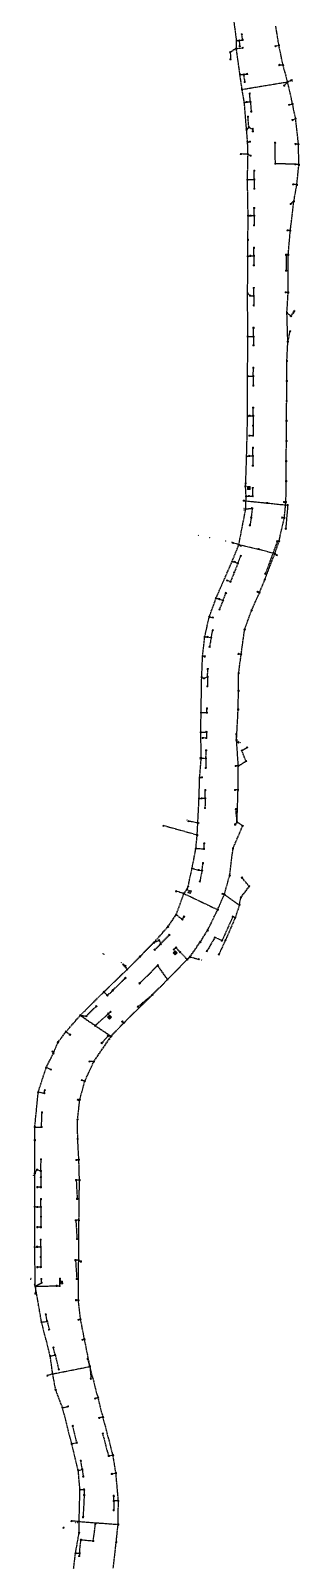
# Model space of a CAD drawing. Header units: metres. Extents: x 105110 to 106166, y 111730 to 118166.
# Drawn here: x 105881 to 106166, y 114941 to 116560 of the extents above; entities that cross this region are included whole.
import ezdxf

# ---------------------------------------------------------------- set-up
doc = ezdxf.new("R2010")
doc.units = ezdxf.units.M
doc.linetypes.add('DASHED', pattern=[1.524, 1.27, -0.254])
doc.layers.add('30-RED-ENEL-NODOS', color=11, linetype='CONTINUOUS', lineweight=13)
doc.layers.add('30-RED-ENEL-PROY', color=1, linetype='DASHED', lineweight=25)

# ---------------------------------------------------------------- blocks, each defined once
blk = doc.blocks.new('CAJA_ENEL')
for p, q in [((-0.6, -0.6), (0.6, 0.6)), ((-0.6, 0.6), (0.6, -0.6))]:
    blk.add_line(p, q)
blk.add_lwpolyline([(-0.6, -0.6), (0.6, -0.6), (0.6, 0.6), (-0.6, 0.6)], close=True)
blk = doc.blocks.new('POSTE')
blk.add_circle((0, 0), 0.15)
blk = doc.blocks.new('CT_ENEL')
for p, q in [((-1.5, -1.5), (1.5, 1.5)), ((-1.5, 1.5), (1.5, -1.5))]:
    blk.add_line(p, q)
blk.add_lwpolyline([(-1.5, -1.5), (1.5, -1.5), (1.5, 1.5), (-1.5, 1.5)], close=True)

msp = doc.modelspace()

# ---------------------------------------------------------------- linework, layer by layer
at = {"layer": '30-RED-ENEL-PROY'}
for points in [[(106099.7669, 116549.5823), (106094.5577, 116588.5461)], [(106106.0277, 116550.3293), (106105.2329, 116556.1251)], [(106144.5625, 116544.3403), (106141.2553, 116565.0545)], [(106099.4157, 116541.2711), (106092.9817, 116537.3153)], [(106092.9817, 116537.3153), (106093.1635, 116529.8103)], [(106099.4157, 116541.2711), (106099.7669, 116549.5823)], [(106099.4157, 116541.2711), (106106.1295, 116541.9501)], [(106103.2371, 116513.7531), (106099.4157, 116541.2711)], [(106099.7669, 116549.5823), (106102.2745, 116549.6601)], [(106102.2745, 116549.6601), (106106.0277, 116550.3293)], [(106102.2745, 116549.6601), (106103.0471, 116543.8123)], [(106144.5625, 116544.3403), (106141.0335, 116543.7187)], [(106148.9787, 116523.6099), (106144.5625, 116544.3403)], [(106148.9787, 116523.6099), (106145.0079, 116523.8015)], [(106153.8229, 116505.9571), (106148.9787, 116523.6099)], [(106105.4919, 116497.9931), (106103.2371, 116513.7531)], [(106103.2371, 116513.7531), (106107.0635, 116513.7027)], [(106105.4919, 116497.9931), (106153.8229, 116505.9571)], [(106107.0635, 116513.7027), (106110.8829, 116514.3307)], [(106107.0635, 116513.7027), (106108.1901, 116505.9419)], [(106153.8229, 116505.9571), (106150.2771, 116501.9941)], [(106153.8229, 116505.9571), (106157.0845, 116507.3233)], [(106159.0503, 116482.4347), (106153.8229, 116505.9571)], [(106107.9039, 116483.9867), (106105.4919, 116497.9931)], [(106114.3113, 116484.9703), (106113.4811, 116493.5327)], [(106107.9039, 116483.9867), (106110.5041, 116484.6335)], [(106110.2327, 116455.4963), (106107.9039, 116483.9867)], [(106110.5041, 116484.6335), (106114.3113, 116484.9703)], [(106114.3113, 116484.9703), (106115.1683, 116474.4991)], [(106159.0503, 116482.4347), (106155.4581, 116481.5753)], [(106162.3141, 116466.7911), (106159.0503, 116482.4347)], [(106110.2327, 116455.4963), (106112.6469, 116457.7497)], [(106112.6469, 116457.7497), (106111.8083, 116468.9977)], [(106112.6469, 116457.7497), (106116.6493, 116456.1381)], [(106116.6493, 116456.1381), (106116.8655, 116453.5967)], [(106162.3141, 116466.7911), (106158.9993, 116465.5169)], [(106165.2909, 116440.0747), (106162.3141, 116466.7911)], [(106111.3261, 116442.0853), (106110.2327, 116455.4963)], [(106111.3261, 116442.0853), (106113.8115, 116442.6063)], [(106111.7935, 116429.3085), (106111.3261, 116442.0853)], [(106140.8053, 116419.3577), (106140.4901, 116441.6607)], [(106165.2909, 116440.0747), (106162.2067, 116440.0433)], [(106165.7109, 116418.1647), (106165.2909, 116440.0747)], [(106111.7935, 116429.3085), (106104.2313, 116429.6467)], [(106111.1879, 116402.4739), (106111.7935, 116429.3085)], [(106111.7935, 116429.3085), (106114.5577, 116427.7761)], [(106118.4333, 116402.5463), (106118.4825, 116411.9043)], [(106162.0945, 116418.6509), (106140.8053, 116419.3577)], [(106165.7109, 116418.1647), (106162.0945, 116418.6509)], [(106163.5703, 116397.0175), (106165.7109, 116418.1647)], [(106111.1879, 116402.4739), (106118.4333, 116402.5463)], [(106111.8929, 116364.2877), (106111.1879, 116402.4739)], [(106118.4333, 116402.5463), (106118.3869, 116392.8693)], [(106163.5703, 116397.0175), (106159.7065, 116397.4939)], [(106160.4297, 116379.6531), (106163.5703, 116397.0175)], [(106156.6621, 116348.5067), (106160.4297, 116379.6531)], [(106160.4297, 116379.6531), (106157.0815, 116376.6819)], [(106111.6897, 116338.6769), (106111.8929, 116364.2877)], [(106111.8929, 116364.2877), (106114.3503, 116364.3027)], [(106114.3503, 116364.3027), (106118.2457, 116364.3385)], [(106118.2457, 116364.3385), (106118.1915, 116354.1367)], [(106118.2457, 116364.3385), (106118.2905, 116372.4463)], [(106156.6621, 116348.5067), (106153.6719, 116348.7695)], [(106154.4223, 116322.8415), (106156.6621, 116348.5067)], [(106111.6029, 116321.3741), (106111.6897, 116338.6769)], [(106118.0357, 116321.7919), (106118.0843, 116330.3447)], [(106111.3439, 116281.9621), (106111.6029, 116321.3741)], [(106111.6029, 116321.3741), (106114.1417, 116321.7571)], [(106114.1417, 116321.7571), (106118.0357, 116321.7919)], [(106118.0357, 116321.7919), (106117.9833, 116311.6545)], [(106152.2657, 116322.8549), (106152.2427, 116306.1739)], [(106154.4223, 116322.8415), (106152.2657, 116322.8549)], [(106154.3651, 116283.0007), (106154.4223, 116322.8415)], [(106111.5037, 116236.3613), (106111.3439, 116281.9621)], [(106111.3439, 116281.9621), (106114.0243, 116279.6117)], [(106114.0243, 116279.6117), (106117.8315, 116279.4379)], [(106117.8315, 116279.4379), (106117.7775, 116269.2989)], [(106117.8315, 116279.4379), (106117.8757, 116287.8411)], [(106154.3651, 116283.0007), (106151.6837, 116283.1519)], [(106153.0305, 116261.4765), (106154.3651, 116283.0007)], [(106154.0077, 116230.8695), (106153.0305, 116261.4765)], [(106153.0305, 116261.4765), (106157.3747, 116258.0805)], [(106157.3747, 116258.0805), (106160.0547, 116261.7795)], [(106111.3595, 116194.5009), (106111.5037, 116236.3613)], [(106111.5037, 116236.3613), (106117.6109, 116236.3195)], [(106117.6109, 116236.3195), (106117.5789, 116227.0125)], [(106117.6109, 116236.3195), (106117.6503, 116245.5707)], [(106153.0309, 116210.5227), (106154.0077, 116230.8695)], [(106154.0077, 116230.8695), (106156.4557, 116242.0543)], [(106117.3933, 116194.4311), (106117.4451, 116203.2577)], [(106152.9065, 116189.3347), (106153.0309, 116210.5227)], [(106111.3307, 116151.9849), (106111.3595, 116194.5009)], [(106111.3595, 116194.5009), (106117.3933, 116194.4311)], [(106117.3933, 116194.4311), (106117.3643, 116184.5035)], [(106152.7813, 116168.1041), (106152.9065, 116189.3347)], [(106152.6607, 116147.1069), (106152.7813, 116168.1041)], [(106110.3103, 116109.6291), (106111.3307, 116151.9849)], [(106111.3307, 116151.9849), (106113.4065, 116152.5241)], [(106113.4065, 116152.5241), (106117.1953, 116152.4989)], [(106117.1953, 116152.4989), (106117.1359, 116142.0637)], [(106117.1953, 116152.4989), (106117.2417, 116161.0291)], [(106117.1359, 116142.0637), (106117.0937, 116131.3953)], [(106152.5327, 116125.7075), (106152.6607, 116147.1069)], [(106117.0937, 116131.3953), (106113.2957, 116131.4523)], [(106116.9855, 116109.9319), (106117.0331, 116118.5257)], [(106152.2595, 116104.4799), (106152.5327, 116125.7075)], [(106109.3835, 116080.9415), (106110.3103, 116109.6291)], [(106110.3103, 116109.6291), (106113.1941, 116110.0379)], [(106113.1941, 116110.0379), (106116.9855, 116109.9319)], [(106116.9855, 116109.9319), (106116.9291, 116099.6447)], [(106152.2841, 116083.3107), (106152.2595, 116104.4799)], [(106109.1585, 116077.7919), (106109.3835, 116080.9415)], [(106109.7753, 116067.2281), (106109.1585, 116077.7919)], [(106109.7753, 116067.2281), (106112.9065, 116067.6245)], [(106112.9065, 116067.6245), (106116.7147, 116067.4929)], [(106116.7147, 116067.4929), (106116.8263, 116076.1067)], [(106151.9963, 116061.2297), (106152.2841, 116083.3107)], [(106102.0789, 116016.2017), (106109.3885, 116053.8799)], [(106107.2763, 116062.6279), (106132.0321, 116060.1609)], [(106109.3885, 116053.8799), (106109.7753, 116067.2281)], [(106109.3885, 116053.8799), (106116.1687, 116054.6097)], [(106116.1687, 116054.6097), (106115.1817, 116044.8531)], [(106132.0321, 116060.1609), (106153.8903, 116057.8793)], [(106151.9963, 116061.2297), (106149.9855, 116061.0977)], [(106150.2667, 116044.5823), (106151.9963, 116061.2297)], [(106153.8903, 116057.8793), (106151.7445, 116033.0047)], [(106115.1817, 116044.8531), (106113.8599, 116036.5731)], [(106144.7037, 116019.7137), (106150.2667, 116044.5823)], [(106150.2667, 116044.5823), (106147.9915, 116044.7149)], [(106142.8843, 116019.8731), (106130.1649, 115985.2917)], [(106140.2889, 116006.8073), (106144.7037, 116019.7137)], [(106144.7037, 116019.7137), (106142.8843, 116019.8731)], [(106094.8731, 115998.2559), (106102.0789, 116016.2017)], [(106102.0789, 116016.2017), (106095.7829, 116018.0259)], [(106101.0207, 115996.2593), (106104.1949, 116004.2927)], [(106102.0789, 116016.2017), (106123.0935, 116011.3435)], [(106102.0789, 116016.2017), (106104.0869, 116014.9475)], [(106123.0935, 116011.3435), (106140.2889, 116006.8073)], [(106129.7067, 115979.2845), (106140.2889, 116006.8073)], [(106140.2889, 116006.8073), (106142.4567, 116004.9923)], [(106077.8817, 115959.3885), (106094.8731, 115998.2559)], [(106097.1629, 115986.7093), (106093.1563, 115976.7503)], [(106094.8731, 115998.2559), (106097.5627, 115997.8317)], [(106101.0207, 115996.2593), (106097.1629, 115986.7093)], [(106097.5627, 115997.8317), (106101.0207, 115996.2593)], [(106093.1563, 115976.7503), (106089.6245, 115978.1655)], [(106124.0315, 115965.2837), (106129.7067, 115979.2845)], [(106070.8011, 115939.8075), (106077.8817, 115959.3885)], [(106077.8817, 115959.3885), (106081.2297, 115958.6097)], [(106081.2297, 115958.6097), (106085.2073, 115957.0009)], [(106085.2073, 115957.0009), (106081.4673, 115947.4855)], [(106085.2073, 115957.0009), (106088.4001, 115964.9265)], [(106115.6527, 115946.7187), (106124.0315, 115965.2837)], [(106124.0315, 115965.2837), (106122.0821, 115966.0265)], [(106065.8853, 115918.5055), (106070.8011, 115939.8075)], [(106070.8011, 115939.8075), (106074.3411, 115938.9105)], [(106108.2045, 115926.3569), (106115.6527, 115946.7187)], [(106072.6139, 115917.5469), (106074.4495, 115925.6577)], [(106104.5127, 115899.9269), (106108.2045, 115926.3569)], [(106063.6423, 115898.2655), (106065.8853, 115918.5055)], [(106065.8853, 115918.5055), (106068.8617, 115918.3535)], [(106068.8617, 115918.3535), (106072.6139, 115917.5469)], [(106072.6139, 115917.5469), (106070.9785, 115907.9279)], [(106062.6647, 115875.8607), (106063.6423, 115898.2655)], [(106063.6423, 115898.2655), (106065.9463, 115897.7211)], [(106104.5127, 115899.9269), (106101.7379, 115900.5169)], [(106101.8611, 115880.1021), (106104.5127, 115899.9269)], [(106062.0069, 115838.3233), (106062.6647, 115875.8607)], [(106062.6647, 115875.8607), (106065.0599, 115874.5825)], [(106065.0599, 115874.5825), (106068.8919, 115876.1927)], [(106068.8919, 115876.1927), (106068.6877, 115866.0657)], [(106068.8919, 115876.1927), (106069.1067, 115884.2875)], [(106101.6459, 115861.4539), (106101.8611, 115880.1021)], [(106101.3281, 115841.5597), (106101.6459, 115861.4539)], [(106068.1371, 115838.3063), (106068.2175, 115842.6211)], [(106099.6235, 115809.4033), (106101.3281, 115841.5597)], [(106061.7295, 115817.3631), (106062.0069, 115838.3233)], [(106062.0069, 115838.3233), (106068.1371, 115838.3063)], [(106061.7295, 115817.3631), (106067.7299, 115817.9011)], [(106062.1983, 115790.1131), (106061.7295, 115817.3631)], [(106067.5959, 115811.3917), (106063.8061, 115811.4661)], [(106067.7299, 115817.9011), (106067.5959, 115811.3917)], [(106099.6235, 115809.4033), (106099.3719, 115815.6361)], [(106101.4937, 115782.0149), (106099.6235, 115809.4033)], [(106099.6235, 115809.4033), (106101.6153, 115806.8609)], [(106067.1667, 115789.8553), (106067.3433, 115798.4769)], [(106105.1747, 115798.1943), (106110.7663, 115801.4015)], [(106109.6585, 115786.8535), (106105.1747, 115798.1943)], [(106060.5115, 115769.6775), (106062.1983, 115790.1131)], [(106062.1983, 115790.1131), (106067.1667, 115789.8553)], [(106067.1667, 115789.8553), (106066.9659, 115779.7493)], [(106101.4937, 115782.0149), (106098.7457, 115781.8389)], [(106101.2011, 115756.5657), (106101.4937, 115782.0149)], [(106101.4937, 115782.0149), (106109.6585, 115786.8535)], [(106059.8251, 115747.3773), (106060.5115, 115769.6775)], [(106060.5115, 115769.6775), (106062.9659, 115769.7819)], [(106058.5879, 115721.4355), (106059.8251, 115747.3773)], [(106059.8251, 115747.3773), (106062.5261, 115747.6785)], [(106062.5261, 115747.6785), (106066.3127, 115747.6591)], [(106066.3127, 115747.6591), (106066.1123, 115737.2747)], [(106066.3127, 115747.6591), (106066.5089, 115756.2043)], [(106101.2011, 115756.5657), (106098.0731, 115756.3903)], [(106100.1675, 115722.4325), (106101.2011, 115756.5657)], [(106100.1675, 115722.4325), (106098.9225, 115736.2221)], [(106057.8591, 115708.6167), (106022.2643, 115718.5821)], [(106058.5879, 115721.4355), (106048.6913, 115723.4045)], [(106057.8591, 115708.6167), (106058.5879, 115721.4355)], [(106095.8875, 115694.5777), (106106.0511, 115718.3599)], [(106100.1675, 115722.4325), (106098.2029, 115719.8777)], [(106106.0511, 115718.3599), (106100.1675, 115722.4325)], [(106056.5323, 115694.5971), (106057.8591, 115708.6167)], [(106065.1385, 115694.0995), (106065.3553, 115699.9257)], [(106052.4861, 115673.5145), (106056.5323, 115694.5971)], [(106056.5323, 115694.5971), (106065.1385, 115694.0995)], [(106063.0341, 115671.1519), (106064.0787, 115679.0729)], [(106092.3735, 115665.9953), (106095.8875, 115694.5777)], [(106048.2579, 115654.1471), (106052.4861, 115673.5145)], [(106052.4861, 115673.5145), (106059.2687, 115671.7233)], [(106059.2687, 115671.7233), (106063.0341, 115671.1519)], [(106063.0341, 115671.1519), (106060.6489, 115659.6899)], [(106086.6573, 115645.8589), (106092.3735, 115665.9953)], [(106113.0205, 115654.3431), (106105.3989, 115663.6805)], [(106035.6271, 115624.5067), (106043.8301, 115646.7781)], [(106043.8301, 115646.7781), (106035.7087, 115649.2015)], [(106043.8301, 115646.7781), (106047.0733, 115651.2181)], [(106043.8301, 115646.7781), (106079.6659, 115629.7637)], [(106047.0733, 115651.2181), (106048.2579, 115654.1471)], [(106086.6573, 115645.8589), (106084.6677, 115646.5115)], [(106104.1841, 115642.5283), (106113.0205, 115654.3431)], [(106079.6659, 115629.7637), (106086.6573, 115645.8589)], [(106086.6573, 115645.8589), (106102.6797, 115634.6785)], [(106102.6795, 115634.6785), (106098.1059, 115621.0757)], [(106102.6797, 115634.6785), (106104.1841, 115642.5283)], [(106026.8819, 115611.6965), (106035.6271, 115624.5067)], [(106035.6271, 115624.5067), (106041.9997, 115619.4337)], [(106041.9997, 115619.4337), (106043.9789, 115622.3023)], [(106068.9837, 115607.9495), (106079.6659, 115629.7637)], [(106095.6783, 115622.3293), (106084.2391, 115597.0231)], [(106098.1059, 115621.0757), (106087.8235, 115597.4317)], [(106098.1059, 115621.0757), (106095.6783, 115622.3293)], [(106012.0129, 115594.9377), (106026.8819, 115611.6965)], [(106019.1469, 115593.5207), (106028.2107, 115602.8097)], [(106061.1367, 115595.4651), (106068.9837, 115607.9495)], [(106076.5657, 115600.3175), (106068.0717, 115585.8195)], [(106084.2391, 115597.0231), (106076.5657, 115600.3175)], [(105997.1639, 115580.1003), (106012.0129, 115594.9377)], [(106012.0129, 115594.9377), (106017.4857, 115597.2875)], [(106019.1469, 115593.5207), (106012.8857, 115587.4479)], [(106017.4857, 115597.2875), (106019.1469, 115593.5207)], [(106035.4899, 115589.6365), (106033.0765, 115587.5625)], [(106039.8029, 115584.7503), (106035.4899, 115589.6365)], [(106047.3917, 115577.1291), (106039.8029, 115584.7503)], [(106050.1545, 115579.7169), (106061.1367, 115595.4651)], [(106087.8235, 115597.4317), (106080.7285, 115582.2685)], [(105958.8355, 115542.6283), (105983.6079, 115566.4437)], [(105983.6079, 115566.4437), (105979.6079, 115571.6725)], [(105983.6079, 115566.4437), (105981.8243, 115570.2889)], [(105983.6079, 115566.4437), (105997.1639, 115580.1003)], [(106016.1203, 115570.6899), (105996.7729, 115551.7781)], [(106026.3825, 115555.8355), (106016.1203, 115570.6899)], [(106026.3825, 115555.8355), (106047.3917, 115577.1291)], [(106047.3917, 115577.1291), (106050.1545, 115579.7169)], [(106050.1545, 115579.7169), (106059.4359, 115577.3287)], [(105968.3025, 115544.3323), (105981.7375, 115557.3453)], [(106010.4191, 115539.5961), (106026.3825, 115555.8355)], [(105934.0221, 115518.0001), (105958.8355, 115542.6283)], [(105958.8355, 115542.6283), (105962.6555, 115538.8923)], [(105962.6555, 115538.8923), (105968.3025, 115544.3323)], [(105980.1073, 115509.9405), (106010.4191, 115539.5961)], [(106010.4191, 115539.5961), (105995.1575, 115526.9633)], [(105918.7983, 115500.5623), (105934.0221, 115518.0001)], [(105934.0221, 115518.0001), (105949.6815, 115507.0615)], [(105934.0221, 115518.0001), (105940.2977, 115516.9925)], [(105940.2977, 115516.9925), (105950.7831, 115527.3955)], [(105949.6815, 115507.0615), (105963.5353, 115519.5503)], [(105963.5353, 115519.5503), (105965.9249, 115521.6335)], [(105949.6815, 115507.0615), (105966.6531, 115495.7815)], [(105966.6531, 115495.7815), (105980.1073, 115509.9405)], [(105980.1073, 115509.9405), (105978.6247, 115511.2609)], [(105905.3139, 115477.6365), (105910.2561, 115489.4181)], [(105910.2561, 115489.4181), (105918.7983, 115500.5623)], [(105918.7983, 115500.5623), (105923.0843, 115497.5177)], [(105948.2083, 115468.8383), (105966.6531, 115495.7815)], [(105963.2571, 115495.9311), (105956.6841, 115488.5193)], [(105966.6531, 115495.7815), (105963.2571, 115495.9311)], [(105897.8421, 115462.7751), (105905.3139, 115477.6365)], [(105905.3139, 115477.6365), (105904.4803, 115479.6031)], [(105938.7287, 115448.2099), (105948.2083, 115468.8383)], [(105948.2083, 115468.8383), (105943.6529, 115469.0059)], [(105889.3157, 115436.6987), (105897.8421, 115462.7751)], [(105897.8421, 115462.7751), (105902.7187, 115460.6549)], [(105885.6667, 115399.6963), (105889.3157, 115436.6987)], [(105889.3157, 115436.6987), (105895.7361, 115435.6869)], [(105895.7361, 115435.6869), (105896.3013, 115438.5917)], [(105933.3541, 115428.4867), (105938.7287, 115448.2099)], [(105938.7287, 115448.2099), (105935.6093, 115449.2075)], [(105930.9887, 115407.8735), (105933.3541, 115428.4867)], [(105933.3541, 115428.4867), (105931.3489, 115428.4715)], [(105892.7361, 115399.6255), (105893.3249, 115415.0509)], [(105931.1497, 115387.1005), (105930.9887, 115407.8735)], [(105885.6799, 115385.7977), (105885.6667, 115399.6963)], [(105885.6667, 115399.6963), (105892.7361, 115399.6255)], [(105885.6991, 115350.7099), (105885.6799, 115385.7977)], [(105932.4087, 115365.0811), (105931.1497, 115387.1005)], [(105892.1303, 115353.1505), (105892.2817, 115365.5733)], [(105932.4087, 115365.0811), (105929.8405, 115364.8537)], [(105933.0031, 115343.5079), (105932.4087, 115365.0811)], [(105885.6067, 115315.4363), (105885.6991, 115350.7099)], [(105885.6991, 115350.7099), (105888.1129, 115354.6025)], [(105888.1129, 115354.6025), (105892.1303, 115353.1505)], [(105892.1291, 115346.7699), (105892.0619, 115336.0237)], [(105892.1303, 115353.1505), (105892.1291, 115346.7699)], [(105933.0031, 115343.5079), (105929.5671, 115343.5673)], [(105929.5671, 115343.5673), (105930.6239, 115323.6387)], [(105932.5087, 115300.9311), (105933.0031, 115343.5079)], [(105892.0619, 115336.0237), (105888.2629, 115336.0523)], [(105892.1643, 115315.0801), (105892.2245, 115323.2513)], [(105885.5371, 115272.6453), (105885.6067, 115315.4363)], [(105885.6067, 115315.4363), (105888.3799, 115315.0755)], [(105888.3799, 115315.0755), (105892.1643, 115315.0801)], [(105892.1643, 115315.0801), (105892.1189, 115304.7839)], [(105892.0473, 115293.6555), (105888.2393, 115293.6697)], [(105892.1189, 115304.7839), (105892.0473, 115293.6555)], [(105932.5087, 115300.9311), (105929.1575, 115300.9763)], [(105929.1575, 115300.9763), (105930.3885, 115281.2351)], [(105932.1865, 115258.7751), (105932.5087, 115300.9311)], [(105891.9263, 115272.9323), (105891.9609, 115280.5075)], [(105885.5371, 115272.6453), (105888.1247, 115272.8825)], [(105886.2229, 115231.1011), (105885.5371, 115272.6453)], [(105888.1247, 115272.8825), (105891.9263, 115272.9323)], [(105891.9263, 115272.9323), (105891.9367, 115262.0451)], [(105891.9367, 115262.0451), (105892.1259, 115251.3993)], [(105932.1865, 115258.7751), (105928.8279, 115258.7903)], [(105928.8279, 115258.7903), (105930.1619, 115238.8453)], [(105931.9157, 115216.4273), (105932.1865, 115258.7751)], [(105932.1865, 115258.7751), (105934.4739, 115257.3367)], [(105892.1259, 115251.3993), (105888.3285, 115251.3087)], [(105886.2229, 115231.1011), (105892.9253, 115234.8821)], [(105886.2229, 115231.1011), (105908.9141, 115231.5743)], [(105892.8355, 115193.1129), (105886.2229, 115231.1011)], [(105886.2229, 115231.1011), (105886.2369, 115223.4653)], [(105892.9253, 115234.8821), (105892.6547, 115238.7889)], [(105908.9141, 115231.5743), (105912.1075, 115231.4461)], [(105912.1075, 115231.4461), (105912.3183, 115237.0541)], [(105912.3183, 115237.0541), (105912.3253, 115238.9701)], [(105931.9157, 115216.4273), (105929.2997, 115216.4051)], [(105934.1461, 115196.3117), (105931.9157, 115216.4273)], [(105892.8355, 115193.1129), (105898.8265, 115194.0189)], [(105898.8265, 115194.0189), (105897.3585, 115201.3735)], [(105898.8265, 115194.0189), (105900.7435, 115185.3105)], [(105934.1461, 115196.3117), (105931.9735, 115195.5919)], [(105938.3651, 115175.2075), (105934.1461, 115196.3117)], [(105902.0741, 115157.1981), (105892.8355, 115193.1129)], [(105907.2643, 115158.4515), (105905.3127, 115166.3215)], [(105938.3651, 115175.2075), (105936.1863, 115174.4779)], [(105944.1517, 115146.1907), (105938.3651, 115175.2075)], [(105902.0741, 115157.1981), (105907.2643, 115158.4515)], [(105904.6375, 115138.3931), (105902.0741, 115157.1981)], [(105904.6375, 115138.3931), (105944.1517, 115146.1907)], [(105907.2643, 115158.4515), (105911.1153, 115142.9753)], [(105944.1517, 115146.1907), (105941.7751, 115154.4035)], [(105952.7173, 115113.2499), (105944.1517, 115146.1907)], [(105944.1517, 115146.1907), (105945.0901, 115133.2375)], [(105904.6375, 115138.3931), (105899.0987, 115136.5425)], [(105907.7935, 115121.6019), (105904.6375, 115138.3931)], [(105915.1635, 115102.3709), (105907.7935, 115121.6019)], [(105952.7173, 115113.2499), (105949.7459, 115112.3583)], [(105958.0243, 115092.6899), (105952.7173, 115113.2499)], [(105915.1635, 115102.3709), (105920.7797, 115103.9261)], [(105924.8325, 115064.3223), (105915.1635, 115102.3709)], [(105930.2565, 115065.5707), (105925.8579, 115083.4633)], [(105958.0243, 115092.6899), (105953.9575, 115091.7889)], [(105968.5945, 115052.3429), (105958.0243, 115092.6899)], [(105924.8325, 115064.3223), (105930.2565, 115065.5707)], [(105931.7581, 115036.2379), (105924.8325, 115064.3223)], [(105964.0895, 115051.4741), (105957.7745, 115075.3277)], [(105968.5945, 115052.3429), (105964.0895, 115051.4741)], [(105971.7305, 115033.1725), (105968.5945, 115052.3429)], [(105931.7581, 115036.2379), (105936.0037, 115037.3587)], [(105933.5331, 115015.8871), (105931.7581, 115036.2379)], [(105936.0037, 115037.3587), (105934.4441, 115046.4351)], [(105936.0037, 115037.3587), (105936.9949, 115029.7571)], [(105971.7305, 115033.1725), (105967.2515, 115032.4301)], [(105974.3227, 115003.8955), (105971.7305, 115033.1725)], [(105932.6475, 114982.0975), (105933.5331, 115015.8871)], [(105933.5331, 115015.8871), (105937.9333, 115016.0125)], [(105937.9333, 115016.0125), (105938.0001, 115010.0841)], [(105938.0001, 115010.0841), (105936.8515, 114986.7347)], [(105969.4983, 115003.8603), (105969.3315, 114994.1697)], [(105969.4983, 115003.8603), (105969.4025, 115009.3309)], [(105974.3227, 115003.8955), (105969.4983, 115003.8603)], [(105974.0553, 114979.0629), (105974.3227, 115003.8955)], [(105932.6475, 114982.0975), (105924.5611, 114982.6285)], [(105928.8443, 114948.7181), (105932.6797, 114970.0611)], [(105932.6797, 114970.0611), (105932.6475, 114982.0975)], [(105932.6475, 114982.0975), (105974.0553, 114979.0629)], [(105947.6557, 114961.6341), (105949.9877, 114979.5215)], [(105971.9891, 114960.4377), (105974.0553, 114979.0629)], [(105933.1053, 114948.7573), (105934.5525, 114962.8549)], [(105934.5525, 114962.8549), (105947.6557, 114961.6341)], [(105968.8705, 114932.7669), (105971.9891, 114960.4377)], [(105924.9155, 114914.8653), (105928.8443, 114948.7181)], [(105928.8443, 114948.7181), (105933.1053, 114948.7573)], [(105933.1053, 114948.7573), (105932.7823, 114945.6905)]]:
    msp.add_lwpolyline(points, dxfattribs=at)

# ---------------------------------------------------------------- block references
at = {"layer": '30-RED-ENEL-NODOS'}
for name, p, rotation in [('CAJA_ENEL', (106105.2328, 116556.1251), 97.3), ('CAJA_ENEL', (106092.9816, 116537.3152), 97.3), ('CAJA_ENEL', (106099.4157, 116541.2711), 57.9), ('CAJA_ENEL', (106099.7669, 116549.5822), 96.2), ('CAJA_ENEL', (106102.2744, 116549.6599), 97.3), ('CAJA_ENEL', (106103.0471, 116543.8122), 97.3), ('CAJA_ENEL', (106106.0276, 116550.3293), 97.6), ('CAJA_ENEL', (106106.1295, 116541.9501), 98.6), ('CAJA_ENEL', (106141.0334, 116543.7187), 100), ('CAJA_ENEL', (106144.5624, 116544.3403), 100.5), ('CAJA_ENEL', (106093.1634, 116529.8102), 97.6), ('CAJA_ENEL', (106145.0079, 116523.8014), 102.7), ('CAJA_ENEL', (106148.9787, 116523.6099), 104.3), ('CAJA_ENEL', (106103.2371, 116513.7531), 96.2), ('CAJA_ENEL', (106107.0635, 116513.7027), 97.3), ('CAJA_ENEL', (106108.1901, 116505.9419), 94.8), ('CAJA_ENEL', (106110.8829, 116514.3306), 97.3), ('CAJA_ENEL', (106153.8229, 116505.957), 103.7), ('CAJA_ENEL', (106157.0845, 116507.3233), 103.7), ('POSTE', (106158.426, 116508.2716), 90.7), ('POSTE', (106158.7157, 116506.8978), 90.7), ('CAJA_ENEL', (106105.4918, 116497.9931), 96.8), ('CAJA_ENEL', (106113.4811, 116493.5326), 94.5), ('CAJA_ENEL', (106150.277, 116501.994), 102.9), ('CAJA_ENEL', (106107.9038, 116483.9866), 93.7), ('CAJA_ENEL', (106110.5039, 116484.6336), 94.7), ('CAJA_ENEL', (106114.3112, 116484.9702), 93.4), ('CAJA_ENEL', (106115.1682, 116474.4991), 94.7), ('CAJA_ENEL', (106155.458, 116481.5753), 104), ('CAJA_ENEL', (106159.0502, 116482.4347), 103.7), ('CAJA_ENEL', (106110.2326, 116455.4962), 93.7), ('CAJA_ENEL', (106111.8083, 116468.9977), 93.4), ('CAJA_ENEL', (106112.6469, 116457.7497), 94.7), ('CAJA_ENEL', (106116.6492, 116456.138), 94.2), ('CAJA_ENEL', (106158.9992, 116465.5169), 101.4), ('CAJA_ENEL', (106162.314, 116466.791), 100.5), ('CAJA_ENEL', (106111.3261, 116442.0853), 93.7), ('CAJA_ENEL', (106113.8114, 116442.6063), 93), ('CAJA_ENEL', (106116.8655, 116453.5967), 93.2), ('CAJA_ENEL', (106140.4901, 116441.6607), 91.7), ('CAJA_ENEL', (106162.2067, 116440.0433), 93), ('CAJA_ENEL', (106165.2908, 116440.0747), 93.7), ('CAJA_ENEL', (106104.2312, 116429.6467), 355.8), ('CAJA_ENEL', (106111.7935, 116429.3085), 89.7), ('CAJA_ENEL', (106114.5576, 116427.7761), 91.7), ('CAJA_ENEL', (106118.4824, 116411.9043), 89.2), ('CAJA_ENEL', (106140.8053, 116419.3577), 91.7), ('CAJA_ENEL', (106162.0945, 116418.6509), 85.7), ('CAJA_ENEL', (106165.711, 116418.1646), 86.6), ('CAJA_ENEL', (106111.1879, 116402.4737), 93), ('CAJA_ENEL', (106118.3868, 116392.8693), 88.7), ('CAJA_ENEL', (106118.4333, 116402.5463), 88.7), ('CAJA_ENEL', (106159.7064, 116397.4939), 83.3), ('CAJA_ENEL', (106163.5702, 116397.0174), 84.5), ('CAJA_ENEL', (106157.0815, 116376.6818), 83.7), ('CAJA_ENEL', (106160.4297, 116379.6532), 83.9), ('CAJA_ENEL', (106111.8928, 116364.2876), 89.6), ('CAJA_ENEL', (106114.3503, 116364.3026), 89), ('CAJA_ENEL', (106118.2457, 116364.3384), 89.1), ('CAJA_ENEL', (106118.2904, 116372.4463), 89.3), ('CAJA_ENEL', (106118.1914, 116354.1367), 89), ('CAJA_ENEL', (106153.6719, 116348.7694), 85), ('CAJA_ENEL', (106156.662, 116348.5066), 84.7), ('CAJA_ENEL', (106111.6896, 116338.6767), 89.6), ('CAJA_ENEL', (106118.0842, 116330.3447), 89), ('CAJA_ENEL', (106111.6029, 116321.374), 90.2), ('CAJA_ENEL', (106114.1416, 116321.7571), 89), ('CAJA_ENEL', (106117.9833, 116311.6543), 89), ('CAJA_ENEL', (106118.0357, 116321.7919), 89.2), ('CAJA_ENEL', (106152.2658, 116322.8549), 88.9), ('CAJA_ENEL', (106154.4223, 116322.8415), 89.6), ('CAJA_ENEL', (106152.2428, 116306.1738), 89), ('CAJA_ENEL', (106111.3438, 116281.962), 90.2), ('CAJA_ENEL', (106114.0242, 116279.6117), 89), ('CAJA_ENEL', (106117.8315, 116279.4378), 89), ('CAJA_ENEL', (106117.8757, 116287.8411), 89), ('CAJA_ENEL', (106151.6836, 116283.1519), 89), ('CAJA_ENEL', (106154.365, 116283.0006), 89.7), ('CAJA_ENEL', (106117.7775, 116269.2989), 89), ('CAJA_ENEL', (106153.0305, 116261.4765), 89.6), ('CAJA_ENEL', (106160.0548, 116261.7794), 55.3), ('POSTE', (106159.9684, 116263.4473), 90.7), ('POSTE', (106161.1637, 116263.0762), 90.8), ('POSTE', (106161.1637, 116263.0762), 90.8), ('POSTE', (106161.3662, 116264.0834), 90.8), ('CAJA_ENEL', (106117.6503, 116245.5708), 89), ('CAJA_ENEL', (106157.3747, 116258.0805), 54.7), ('CAJA_ENEL', (106111.5036, 116236.3613), 90.2), ('POSTE', (106111.3372, 116239.3005), 90.7), ('POSTE', (106111.3905, 116240.5062), 90.7), ('CAJA_ENEL', (106117.6108, 116236.3195), 89.1), ('CAJA_ENEL', (106154.0077, 116230.8694), 89.6), ('CAJA_ENEL', (106156.4556, 116242.0542), 56.4), ('CAJA_ENEL', (106117.5789, 116227.0125), 88.3), ('CAJA_ENEL', (106117.4451, 116203.2576), 89), ('CAJA_ENEL', (106153.0309, 116210.5226), 89.6), ('CAJA_ENEL', (106111.3594, 116194.5008), 89.6), ('CAJA_ENEL', (106117.3643, 116184.5034), 89), ('CAJA_ENEL', (106117.3933, 116194.4311), 89), ('CAJA_ENEL', (106152.9065, 116189.3346), 89.6), ('CAJA_ENEL', (106152.7812, 116168.1041), 89.6), ('CAJA_ENEL', (106111.3307, 116151.9848), 90.2), ('CAJA_ENEL', (106113.4064, 116152.5241), 89), ('CAJA_ENEL', (106117.1952, 116152.4989), 89), ('CAJA_ENEL', (106117.2416, 116161.0291), 89), ('CAJA_ENEL', (106117.1359, 116142.0637), 89), ('CAJA_ENEL', (106152.6607, 116147.1069), 89.6), ('CAJA_ENEL', (106113.2957, 116131.4524), 87.6), ('CAJA_ENEL', (106117.0331, 116118.5257), 89), ('CAJA_ENEL', (106117.0936, 116131.3953), 89), ('CAJA_ENEL', (106152.5327, 116125.7075), 89.6), ('CAJA_ENEL', (106110.3103, 116109.629), 88.4), ('CAJA_ENEL', (106113.194, 116110.0379), 89.5), ('CAJA_ENEL', (106116.9289, 116099.6447), 89), ('CAJA_ENEL', (106116.9855, 116109.9318), 89), ('CAJA_ENEL', (106152.2595, 116104.4798), 89.6), ('CAJA_ENEL', (106152.2841, 116083.3107), 89.6), ('CAJA_ENEL', (106109.1584, 116077.7919), 0.2), ('CAJA_ENEL', (106109.3835, 116080.9415), 0.2), ('CAJA_ENEL', (106109.7753, 116067.228), 89), ('CT_ENEL', (106112.6622, 116076.1167), 90.4), ('CAJA_ENEL', (106112.9065, 116067.6244), 89), ('CAJA_ENEL', (106116.7147, 116067.4929), 89), ('CAJA_ENEL', (106116.8262, 116076.1067), 89), ('CAJA_ENEL', (106107.2763, 116062.6278), 87.5), ('POSTE', (106107.4561, 116054.6862), 90.8), ('POSTE', (106107.4853, 116052.6864), 90.8), ('CAJA_ENEL', (106109.3884, 116053.88), 90.2), ('CAJA_ENEL', (106116.1686, 116054.6097), 86.3), ('CAJA_ENEL', (106132.0321, 116060.1608), 86.8), ('CAJA_ENEL', (106149.9854, 116061.0976), 86.3), ('CAJA_ENEL', (106151.9963, 116061.2297), 87.2), ('CAJA_ENEL', (106153.8902, 116057.8793), 87.5), ('CAJA_ENEL', (106113.8599, 116036.573), 79.5), ('CAJA_ENEL', (106115.1817, 116044.853), 82.4), ('CAJA_ENEL', (106147.9914, 116044.7148), 82.4), ('CAJA_ENEL', (106150.2667, 116044.5821), 82.2), ('POSTE', (106059.1288, 116025.8428), 78.4), ('POSTE', (106071.0046, 116023.44), 78.4), ('POSTE', (106088.0555, 116019.9374), 78.4), ('CAJA_ENEL', (106142.8844, 116019.8731), 74), ('CAJA_ENEL', (106144.7037, 116019.7137), 73.6), ('CAJA_ENEL', (106151.7445, 116033.0046), 77.5), ('POSTE', (106094.232, 116018.7288), 90.7), ('CAJA_ENEL', (106095.7829, 116018.0259), 348.2), ('CAJA_ENEL', (106102.0789, 116016.2017), 70.4), ('CAJA_ENEL', (106104.0869, 116014.9475), 71.9), ('CAJA_ENEL', (106104.1947, 116004.2926), 68), ('CAJA_ENEL', (106123.0934, 116011.3435), 70.4), ('CAJA_ENEL', (106140.2888, 116006.8073), 72.3), ('CAJA_ENEL', (106142.4566, 116004.9922), 71.1), ('CAJA_ENEL', (106094.8731, 115998.2558), 67.3), ('CAJA_ENEL', (106097.1629, 115986.7092), 69), ('CAJA_ENEL', (106097.5627, 115997.8316), 67.6), ('CAJA_ENEL', (106101.0206, 115996.2593), 67.8), ('CAJA_ENEL', (106089.6245, 115978.1655), 67.6), ('CAJA_ENEL', (106093.1563, 115976.7503), 67.6), ('CAJA_ENEL', (106129.7066, 115979.2845), 68.5), ('CAJA_ENEL', (106130.1648, 115985.2917), 67.8), ('CAJA_ENEL', (106077.8816, 115959.3884), 67.8), ('CAJA_ENEL', (106081.2295, 115958.6096), 68), ('CAJA_ENEL', (106085.2072, 115957.0008), 67.5), ('CAJA_ENEL', (106088.3999, 115964.9265), 67.9), ('CAJA_ENEL', (106122.082, 115966.0265), 69.2), ('CAJA_ENEL', (106124.0315, 115965.2836), 69.1), ('CAJA_ENEL', (106070.801, 115939.8074), 71.5), ('CAJA_ENEL', (106074.3411, 115938.9105), 71.9), ('CAJA_ENEL', (106081.4672, 115947.4854), 67.6), ('CAJA_ENEL', (106115.6527, 115946.7186), 68.5), ('CAJA_ENEL', (106074.4494, 115925.6576), 76), ('CAJA_ENEL', (106108.2044, 115926.3569), 74), ('CAJA_ENEL', (106065.8853, 115918.5055), 79.5), ('CAJA_ENEL', (106068.8616, 115918.3534), 78.7), ('CAJA_ENEL', (106070.9785, 115907.9279), 81.3), ('CAJA_ENEL', (106072.6138, 115917.5469), 78.7), ('CAJA_ENEL', (106063.6422, 115898.2655), 86.9), ('CAJA_ENEL', (106065.9462, 115897.7211), 85.4), ('CAJA_ENEL', (106101.7379, 115900.5169), 82.8), ('CAJA_ENEL', (106104.5127, 115899.9268), 82.8), ('CAJA_ENEL', (106062.6645, 115875.8607), 87.4), ('CAJA_ENEL', (106065.0599, 115874.5824), 88.1), ('CAJA_ENEL', (106068.8919, 115876.1927), 89.5), ('CAJA_ENEL', (106069.1067, 115884.2874), 88), ('CAJA_ENEL', (106101.8612, 115880.1021), 87.8), ('CAJA_ENEL', (106068.6877, 115866.0657), 88.2), ('CAJA_ENEL', (106101.6458, 115861.4539), 88.6), ('CAJA_ENEL', (106068.2175, 115842.621), 89.2), ('CAJA_ENEL', (106101.3282, 115841.5596), 89.2), ('CAJA_ENEL', (106062.0069, 115838.3233), 88.7), ('CAJA_ENEL', (106068.1371, 115838.3062), 89.5), ('CAJA_ENEL', (106061.7295, 115817.3631), 88.7), ('CAJA_ENEL', (106063.806, 115811.4661), 88.1), ('CAJA_ENEL', (106067.5959, 115811.3916), 89.5), ('CAJA_ENEL', (106067.7299, 115817.901), 89.5), ('CAJA_ENEL', (106099.372, 115815.636), 89.3), ('CAJA_ENEL', (106099.6234, 115809.4032), 89.3), ('CAJA_ENEL', (106067.3432, 115798.4769), 89.5), ('CAJA_ENEL', (106101.6153, 115806.8608), 324.2), ('POSTE', (106103.5074, 115806.5206), 90), ('CAJA_ENEL', (106105.1747, 115798.1943), 115.8), ('CAJA_ENEL', (106110.7663, 115801.4014), 112.8), ('POSTE', (106060.7095, 115789.3518), 90.7), ('POSTE', (106060.7397, 115790.5354), 90.7), ('CAJA_ENEL', (106062.1982, 115790.113), 89.3), ('CAJA_ENEL', (106066.9659, 115779.7492), 88.1), ('CAJA_ENEL', (106067.1666, 115789.8552), 89.5), ('CAJA_ENEL', (106098.7456, 115781.8388), 89.5), ('CAJA_ENEL', (106101.4937, 115782.0148), 89.3), ('CAJA_ENEL', (106109.6585, 115786.8535), 115.5), ('CAJA_ENEL', (106060.5113, 115769.6774), 88.7), ('CAJA_ENEL', (106062.9658, 115769.7819), 88.1), ('CAJA_ENEL', (106059.8249, 115747.3772), 86.8), ('CAJA_ENEL', (106062.5261, 115747.6784), 89.5), ('CAJA_ENEL', (106066.3126, 115747.659), 89.5), ('CAJA_ENEL', (106066.5089, 115756.2042), 88.2), ('CAJA_ENEL', (106098.0731, 115756.3902), 88.1), ('CAJA_ENEL', (106101.201, 115756.5655), 89), ('CAJA_ENEL', (106066.1123, 115737.2747), 88.2), ('CAJA_ENEL', (106098.9224, 115736.222), 88.1), ('CAJA_ENEL', (106022.2642, 115718.582), 73.3), ('POSTE', (106047.0124, 115724.5339), 90.7), ('CAJA_ENEL', (106048.6913, 115723.4044), 73.4), ('CAJA_ENEL', (106058.5877, 115721.4354), 88.7), ('POSTE', (106060.3325, 115721.5514), 81.2), ('CAJA_ENEL', (106098.2029, 115719.8776), 89.5), ('CAJA_ENEL', (106100.1675, 115722.4324), 88.6), ('CAJA_ENEL', (106106.0511, 115718.3598), 65.4), ('CAJA_ENEL', (106056.5324, 115694.5971), 86.4), ('CAJA_ENEL', (106057.859, 115708.6167), 88.6), ('CAJA_ENEL', (106065.3552, 115699.9256), 87.9), ('CAJA_ENEL', (106095.8875, 115694.5776), 84.9), ('CAJA_ENEL', (106064.0786, 115679.0727), 84.2), ('CAJA_ENEL', (106065.1384, 115694.0994), 87.1), ('CAJA_ENEL', (106052.486, 115673.5144), 82.3), ('CAJA_ENEL', (106052.4861, 115673.5145), 82.3), ('CAJA_ENEL', (106059.2686, 115671.7233), 80), ('CAJA_ENEL', (106063.0341, 115671.1518), 81.2), ('CAJA_ENEL', (106092.3733, 115665.9952), 75.2), ('CAJA_ENEL', (106105.3989, 115663.6805), 38.3), ('CAJA_ENEL', (106035.7085, 115649.2014), 74.5), ('CAJA_ENEL', (106043.8301, 115646.778), 73.8), ('CAJA_ENEL', (106047.0732, 115651.2182), 163.1), ('CAJA_ENEL', (106048.2578, 115654.147), 162.9), ('CT_ENEL', (106049.9256, 115648.5596), 72.8), ('CT_ENEL', (106049.9256, 115648.5596), 72.8), ('CAJA_ENEL', (106060.6488, 115659.6898), 74.3), ('CAJA_ENEL', (106084.6676, 115646.5114), 71.3), ('CAJA_ENEL', (106086.6573, 115645.859), 71.3), ('CAJA_ENEL', (106113.0205, 115654.343), 52.9), ('CAJA_ENEL', (106079.6659, 115629.7636), 65.6), ('CAJA_ENEL', (106102.6794, 115634.6785), 71.3), ('CAJA_ENEL', (106102.6796, 115634.6786), 71.3), ('CAJA_ENEL', (106104.184, 115642.5283), 57.6), ('CAJA_ENEL', (106104.184, 115642.5283), 57.6), ('CAJA_ENEL', (106035.627, 115624.5067), 55.2), ('CAJA_ENEL', (106041.9996, 115619.4336), 54.9), ('CAJA_ENEL', (106043.9788, 115622.3023), 56.3), ('CAJA_ENEL', (106095.6781, 115622.3293), 68.4), ('CAJA_ENEL', (106098.1057, 115621.0757), 70.6), ('CAJA_ENEL', (106017.4857, 115597.2875), 44.3), ('CAJA_ENEL', (106026.8819, 115611.6965), 47.6), ('CAJA_ENEL', (106028.2107, 115602.8096), 45.5), ('CAJA_ENEL', (106068.9836, 115607.9495), 60.1), ('CAJA_ENEL', (106076.5658, 115600.3174), 63.1), ('CAJA_ENEL', (106087.8235, 115597.4317), 63.4), ('POSTE', (105957.9539, 115583.1913), 57.6), ('POSTE', (105958.9425, 115582.4959), 59), ('CAJA_ENEL', (106012.0128, 115594.9376), 47.3), ('CAJA_ENEL', (106012.8857, 115587.4479), 43.9), ('CAJA_ENEL', (106019.1469, 115593.5207), 45.2), ('CAJA_ENEL', (106033.0765, 115587.5625), 314.8), ('CT_ENEL', (106034.3662, 115583.9036), 45.2), ('CT_ENEL', (106034.3662, 115583.9036), 45.2), ('CAJA_ENEL', (106035.4898, 115589.6364), 315.4), ('CAJA_ENEL', (106039.8029, 115584.7502), 49.1), ('CAJA_ENEL', (106061.1366, 115595.465), 58.3), ('CAJA_ENEL', (106068.0717, 115585.8194), 64.4), ('CAJA_ENEL', (106080.7285, 115582.2685), 67.8), ('CAJA_ENEL', (106084.239, 115597.0231), 64.5), ('POSTE', (105977.3547, 115573.7711), 90.7), ('CAJA_ENEL', (105979.6078, 115571.6725), 328.3), ('CAJA_ENEL', (105981.8242, 115570.2888), 57.6), ('CAJA_ENEL', (105983.6079, 115566.4436), 137.9), ('CAJA_ENEL', (105997.1638, 115580.1001), 44.6), ('CAJA_ENEL', (106016.1202, 115570.6898), 44.3), ('CAJA_ENEL', (106047.3917, 115577.1292), 49.1), ('CAJA_ENEL', (106050.1544, 115579.7169), 52.6), ('CAJA_ENEL', (106059.4359, 115577.3287), 339.9), ('POSTE', (106062.4752, 115576.4492), 66.8), ('CAJA_ENEL', (105981.7376, 115557.3453), 44), ('CAJA_ENEL', (105996.7728, 115551.7779), 44.3), ('CAJA_ENEL', (106026.3824, 115555.8354), 44), ('CAJA_ENEL', (105958.8355, 115542.6282), 46), ('CAJA_ENEL', (105962.6555, 115538.8923), 43.9), ('CAJA_ENEL', (105968.3025, 115544.3322), 44.3), ('CAJA_ENEL', (106010.419, 115539.5961), 43.5), ('CAJA_ENEL', (105934.022, 115518), 46.6), ('CAJA_ENEL', (105940.2977, 115516.9925), 45.3), ('CAJA_ENEL', (105950.7831, 115527.3955), 44.2), ('CAJA_ENEL', (105963.5352, 115519.5503), 314.8), ('CT_ENEL', (105964.8208, 115515.8875), 45.1), ('CT_ENEL', (105964.8208, 115515.8875), 45.1), ('CAJA_ENEL', (105965.9249, 115521.6335), 315.4), ('CAJA_ENEL', (105995.1575, 115526.9632), 42.6), ('CAJA_ENEL', (105918.7981, 115500.5623), 51.7), ('CAJA_ENEL', (105949.6814, 115507.0614), 139.7), ('CAJA_ENEL', (105978.6247, 115511.261), 43.9), ('CAJA_ENEL', (105980.1072, 115509.9404), 43.4), ('CAJA_ENEL', (105910.256, 115489.4181), 58.9), ('CAJA_ENEL', (105923.0841, 115497.5177), 53.6), ('CAJA_ENEL', (105956.6841, 115488.5193), 52.3), ('CAJA_ENEL', (105963.2572, 115495.9311), 45.5), ('POSTE', (105965.1191, 115492.619), 47.2), ('CAJA_ENEL', (105966.653, 115495.7814), 46.2), ('CAJA_ENEL', (105904.4802, 115479.6031), 63), ('CAJA_ENEL', (105905.3139, 115477.6365), 63.1), ('CAJA_ENEL', (105943.6529, 115469.0059), 61.7), ('CAJA_ENEL', (105948.2082, 115468.8382), 61.3), ('CAJA_ENEL', (105897.842, 115462.7751), 69.3), ('CAJA_ENEL', (105902.7186, 115460.6549), 69.7), ('CAJA_ENEL', (105889.3156, 115436.6987), 77.5), ('CAJA_ENEL', (105895.736, 115435.6868), 78.7), ('CAJA_ENEL', (105896.3013, 115438.5917), 78.2), ('CAJA_ENEL', (105935.6092, 115449.2075), 72.7), ('CAJA_ENEL', (105938.7286, 115448.2098), 72.2), ('CAJA_ENEL', (105931.3489, 115428.4714), 84.2), ('CAJA_ENEL', (105933.3541, 115428.4866), 82.9), ('CAJA_ENEL', (105893.3248, 115415.0508), 86), ('CAJA_ENEL', (105930.9886, 115407.8733), 88.4), ('CAJA_ENEL', (105885.6666, 115399.6963), 88.7), ('CAJA_ENEL', (105892.7361, 115399.6254), 89.1), ('CAJA_ENEL', (105931.1497, 115387.1005), 89.3), ('CAJA_ENEL', (105885.6799, 115385.7976), 91.9), ('CAJA_ENEL', (105888.1128, 115354.6025), 90.7), ('CAJA_ENEL', (105892.2815, 115365.5733), 90.2), ('CAJA_ENEL', (105929.8404, 115364.8536), 88.4), ('CAJA_ENEL', (105932.4086, 115365.0811), 89.3), ('POSTE', (105883.9363, 115346.619), 90.7), ('POSTE', (105884.1959, 115348.5683), 90.7), ('CAJA_ENEL', (105885.6991, 115350.7098), 89), ('CAJA_ENEL', (105892.1302, 115353.1504), 88.6), ('CAJA_ENEL', (105892.1291, 115346.7699), 88.8), ('CAJA_ENEL', (105929.567, 115343.5672), 88.8), ('CAJA_ENEL', (105933.003, 115343.5079), 89), ('CAJA_ENEL', (105888.2629, 115336.0522), 89.9), ('CAJA_ENEL', (105892.0619, 115336.0236), 88.9), ('CAJA_ENEL', (105892.2245, 115323.2512), 90.1), ('CAJA_ENEL', (105930.6238, 115323.6386), 88.7), ('CAJA_ENEL', (105885.6067, 115315.4362), 89.7), ('CAJA_ENEL', (105888.3798, 115315.0755), 90.1), ('CAJA_ENEL', (105892.1643, 115315.0801), 90.1), ('CAJA_ENEL', (105888.2393, 115293.6696), 90.1), ('CAJA_ENEL', (105892.0473, 115293.6555), 90.1), ('CAJA_ENEL', (105892.1189, 115304.7838), 90.1), ('CAJA_ENEL', (105929.1574, 115300.9763), 88.9), ('CAJA_ENEL', (105932.5087, 115300.9311), 89), ('CAJA_ENEL', (105891.9608, 115280.5075), 89.9), ('CAJA_ENEL', (105930.3884, 115281.2351), 88.8), ('CAJA_ENEL', (105885.5371, 115272.6453), 89.7), ('CAJA_ENEL', (105888.1247, 115272.8825), 90.1), ('CAJA_ENEL', (105891.9263, 115272.9322), 90.1), ('CAJA_ENEL', (105891.9367, 115262.045), 90.2), ('CAJA_ENEL', (105928.8279, 115258.7903), 90.1), ('CAJA_ENEL', (105932.1864, 115258.775), 89), ('CAJA_ENEL', (105934.474, 115257.3367), 90), ('CAJA_ENEL', (105888.3284, 115251.3087), 91.5), ('CAJA_ENEL', (105892.1259, 115251.3991), 91.5), ('POSTE', (105881.2764, 115238.4644), 89.9), ('POSTE', (105881.5346, 115239.64), 89.9), ('POSTE', (105885.2706, 115233.0898), 89.9), ('POSTE', (105885.3672, 115231.8968), 89.9), ('CAJA_ENEL', (105886.2229, 115231.1011), 94.1), ('CAJA_ENEL', (105892.6547, 115238.7888), 92.8), ('CAJA_ENEL', (105892.9253, 115234.8819), 95.5), ('CAJA_ENEL', (105908.9142, 115231.5741), 92.6), ('CAJA_ENEL', (105912.1074, 115231.446), 92), ('CAJA_ENEL', (105912.3182, 115237.0541), 90.6), ('CAJA_ENEL', (105912.3252, 115238.9699), 90.4), ('CT_ENEL', (105913.659, 115235.0053), 182.3), ('CT_ENEL', (105913.659, 115235.0053), 182.3), ('CAJA_ENEL', (105930.1619, 115238.8452), 90.2), ('CAJA_ENEL', (105886.2368, 115223.4653), 94.2), ('CAJA_ENEL', (105929.2996, 115216.4051), 94.3), ('CAJA_ENEL', (105931.9156, 115216.4272), 94.1), ('CAJA_ENEL', (105892.8355, 115193.1129), 104.2), ('CAJA_ENEL', (105897.3585, 115201.3735), 101), ('CAJA_ENEL', (105898.8264, 115194.0188), 102.4), ('CAJA_ENEL', (105931.9734, 115195.5918), 99.6), ('CAJA_ENEL', (105934.146, 115196.3117), 99.8), ('CAJA_ENEL', (105900.7434, 115185.3105), 103.4), ('CAJA_ENEL', (105905.3126, 115166.3214), 102.3), ('CAJA_ENEL', (105936.1863, 115174.4778), 102.4), ('CAJA_ENEL', (105938.365, 115175.2075), 101.9), ('CAJA_ENEL', (105902.074, 115157.1981), 104.2), ('CAJA_ENEL', (105907.2643, 115158.4513), 102.4), ('CAJA_ENEL', (105941.7751, 115154.4034), 100.9), ('CAJA_ENEL', (105944.1517, 115146.1906), 101.8), ('CAJA_ENEL', (105899.0987, 115136.5424), 81.9), ('CAJA_ENEL', (105904.6375, 115138.3931), 104.2), ('CAJA_ENEL', (105911.1153, 115142.9753), 103.6), ('CAJA_ENEL', (105945.09, 115133.2374), 102.1), ('CAJA_ENEL', (105907.7934, 115121.6019), 104.2), ('CAJA_ENEL', (105949.7458, 115112.3582), 102.3), ('CAJA_ENEL', (105952.7173, 115113.2499), 101.9), ('CAJA_ENEL', (105915.1634, 115102.3708), 104.1), ('CAJA_ENEL', (105920.7797, 115103.926), 104), ('CAJA_ENEL', (105925.8579, 115083.4633), 105), ('CAJA_ENEL', (105953.9575, 115091.7889), 101), ('CAJA_ENEL', (105958.0242, 115092.6899), 101.9), ('CAJA_ENEL', (105924.8324, 115064.3222), 101.9), ('CAJA_ENEL', (105930.2564, 115065.5706), 103.7), ('CAJA_ENEL', (105957.7743, 115075.3277), 102.2), ('CAJA_ENEL', (105964.0895, 115051.474), 101), ('CAJA_ENEL', (105968.5945, 115052.3429), 101.3), ('CAJA_ENEL', (105931.7581, 115036.2379), 97), ('CAJA_ENEL', (105934.4441, 115046.435), 101), ('CAJA_ENEL', (105936.0036, 115037.3586), 98.3), ('CAJA_ENEL', (105967.2515, 115032.4301), 100.9), ('CAJA_ENEL', (105971.7305, 115033.1723), 98.4), ('CAJA_ENEL', (105933.5331, 115015.8872), 91.2), ('CAJA_ENEL', (105936.9949, 115029.7571), 95.5), ('CAJA_ENEL', (105937.9331, 115016.0124), 91.6), ('CAJA_ENEL', (105938.0001, 115010.0841), 88.7), ('CAJA_ENEL', (105969.4024, 115009.3309), 92.8), ('CAJA_ENEL', (105969.4982, 115003.8603), 88.9), ('CAJA_ENEL', (105974.3226, 115003.8954), 90.5), ('CAJA_ENEL', (105924.5611, 114982.6285), 77.5), ('CAJA_ENEL', (105932.6474, 114982.0975), 86.2), ('CAJA_ENEL', (105936.8514, 114986.7348), 84.8), ('CAJA_ENEL', (105969.3314, 114994.1697), 88.8), ('CAJA_ENEL', (105916.0915, 114975.561), 346.9), ('POSTE', (105928.7475, 114980.8559), 90.7), ('POSTE', (105930.6585, 114980.8247), 90.7), ('CAJA_ENEL', (105932.6796, 114970.061), 85.4), ('CAJA_ENEL', (105949.9876, 114979.5215), 353.4), ('CAJA_ENEL', (105974.0553, 114979.0628), 84.6), ('CAJA_ENEL', (105934.5524, 114962.8549), 83.4), ('CAJA_ENEL', (105947.6556, 114961.6341), 83.2), ('CAJA_ENEL', (105971.9891, 114960.4377), 84.1), ('CAJA_ENEL', (105928.8442, 114948.7179), 354.3), ('CAJA_ENEL', (105932.7823, 114945.6905), 84.6), ('CAJA_ENEL', (105933.1052, 114948.7572), 83.2)]:
    msp.add_blockref(name, p, dxfattribs=dict(at, rotation=rotation))

doc.saveas('drawing.dxf')
